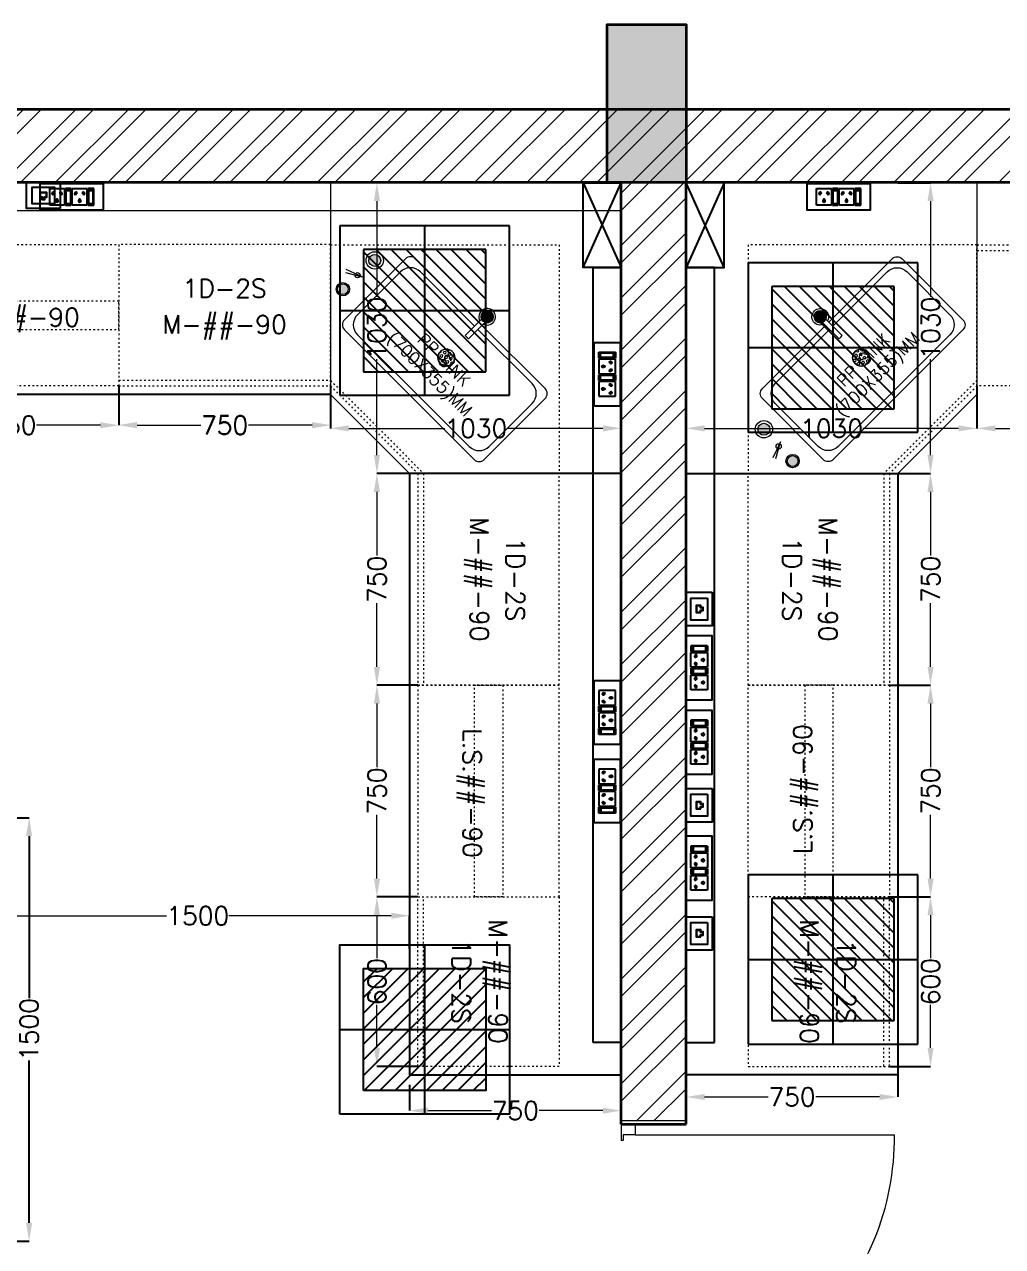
# Model space of a CAD drawing. Extents: x -52083 to 49512, y -145230 to 20224.
# Drawn here: x -35389 to -31925, y -102743 to -98414 of the extents above; entities that cross this region are included whole.
import ezdxf
from ezdxf.enums import TextEntityAlignment as Align

# ---------------------------------------------------------------- set-up
doc = ezdxf.new("R2010")
doc.units = 0
doc.header["$LTSCALE"] = 0.5
doc.header["$MEASUREMENT"] = 0
doc.header["$PDMODE"] = 32
doc.linetypes.add('ACAD_ISO03W100', pattern=[30, 12, -18])
for name, color, linetype, lineweight in [('1050x2100 Door', 6, 'Continuous', 5), ('COL', 1, 'Continuous', 35), ('DIM', 3, 'Continuous', 5), ('ELE-36W EMERGENCY  LED LIGHT', 7, 'Continuous', 25), ('ELE-36W LED LIGHT', 210, 'Continuous', 25), ('Furniture', 30, 'Continuous', 13), ('Hatch-1', 8, 'Continuous', 5), ('Sa-Block Text', 7, 'Continuous', 18), ('wall-1', 7, 'Continuous', 35)]:
    doc.layers.add(name, color=color, linetype=linetype, lineweight=lineweight)
for name, color, linetype in [('Asbuilt', 7, 'Continuous'), ('ELE 36W EMERGENCY LIGHT', 5, 'Continuous'), ('ELE 36W LED LIGHT', 6, 'Continuous'), ('LABOFAB', 7, 'Continuous'), ('SA-6MRP', 1, 'Continuous'), ('SA-6MUP', 223, 'Continuous'), ('SA-FUR', 3, 'Continuous'), ('SA-Lan', 3, 'Continuous')]:
    doc.layers.add(name, color=color, linetype=linetype)
doc.styles.get("Standard").update_dxf_attribs({"font": 'romans.shx'})
doc.dimstyles.new('Sa-dim', dxfattribs={"dimtxt": 65, "dimasz": 65, "dimexe": 0, "dimexo": 0, "dimtad": 0, "dimdec": 0, "dimdsep": 46, "dimtxsty": 'Standard', "dimcen": 0, "dimclrd": 256, "dimclre": 7, "dimclrt": 1, "dimadec": 0, "dimazin": 0, "dimtfac": 1, "dimtdec": 0, "dimtmove": 0, "dimatfit": 3, "dimfxl": 1, "dimlwd": -1, "dimarcsym": 0})
pattern_1 = [(45, (22946.7, -16431.28), (-92.80777, 92.80777), []), (45, (23008.57, -16431.28), (-92.80777, 92.80777), [])]

# ---------------------------------------------------------------- blocks, each defined once
blk = doc.blocks.new('750MM CONER CABINET')
at = {"layer": 'LABOFAB', "color": 96, "lineweight": 13, "true_color": 0x008500}
for p, q in [((-280, 1030), (750, 1030)), ((-280, 1030), (-280, 280)), ((750, 1030), (750, 0)), ((0, 0), (-280, 280)), ((750, 0), (0, 0))]:
    blk.add_line(p, q, dxfattribs=at)
at = {"layer": 'LABOFAB', "color": 230, "linetype": 'ACAD_ISO03W100', "lineweight": 13}
for p, q in [((530, 810), (-280, 810)), ((530, 0), (530, 810)), ((50, 0), (-280, 330)), ((30, 0), (-280, 310))]:
    blk.add_line(p, q, dxfattribs=at)
blk = doc.blocks.new('*U92')
at = {"layer": 'SA-FUR', "color": 230, "linetype": 'ACAD_ISO03W100', "lineweight": 13}
for points in [[(750, 500), (0, 500), (0, 0), (750, 0)], [(750, 200), (0, 200), (0, 300), (750, 300)]]:
    blk.add_lwpolyline(points, close=True, dxfattribs=at)
at = {"layer": 'SA-FUR', "color": 7}
blk.add_attdef('TAG-2', text='', height=65, dxfattribs=at).set_placement((382.1, 224.8), align=Align.CENTER)
blk = doc.blocks.new('A$Ca55ee631')
at = {"layer": 'SA-FUR', "color": 1}
for p, q in [((0, 0), (135, 300)), ((0, 300), (135, 0))]:
    blk.add_line(p, q, dxfattribs=at)
blk.add_lwpolyline([(0, 0), (135, 0), (135, 300), (0, 300)], close=True, dxfattribs=at)
blk = doc.blocks.new('*U120')
at = {"color": 1}
blk.add_lwpolyline([(-2125, 0), (620, 0), (620, 100), (-2125, 100)], close=True, dxfattribs=at)
blk = doc.blocks.new('*D1036')
at = {"layer": 'Defpoints', "color": 0}
for p in [(-32325.5, -100754.4), (-32325.5, -101504.4), (-32180.1, -101504.4)]:
    blk.add_point(p, dxfattribs=at)
at = {"layer": 'DIM', "color": 7, "lineweight": -2}
for p, q in [((-32325.5, -100754.4), (-32180.1, -100754.4)), ((-32325.5, -101504.4), (-32180.1, -101504.4))]:
    blk.add_line(p, q, dxfattribs=at)
at = {"layer": 'DIM'}
for p, q in [((-32180.1, -100819.4), (-32180.1, -101045.2)), ((-32180.1, -101439.4), (-32180.1, -101213.6))]:
    blk.add_line(p, q, dxfattribs=at)
for points in [[(-32190.9, -100819.4), (-32169.2, -100819.4), (-32180.1, -100754.4)], [(-32190.9, -101439.4), (-32169.2, -101439.4), (-32180.1, -101504.4)]]:
    blk.add_solid(points, dxfattribs=at)
at = {"layer": 'DIM', "color": 1, "insert": (-32180.1, -101129.4), "char_height": 65, "attachment_point": 5, "rotation": 90}
blk.add_mtext('750', dxfattribs=at)
blk = doc.blocks.new('*D1037')
at = {"layer": 'Defpoints', "color": 0}
for p in [(-32325.5, -101504.4), (-32325.5, -102104.4), (-32180.1, -102104.4)]:
    blk.add_point(p, dxfattribs=at)
at = {"layer": 'DIM', "color": 7, "lineweight": -2}
for p, q in [((-32325.5, -101504.4), (-32180.1, -101504.4)), ((-32325.5, -102104.4), (-32180.1, -102104.4))]:
    blk.add_line(p, q, dxfattribs=at)
at = {"layer": 'DIM'}
for p, q in [((-32180.1, -101569.4), (-32180.1, -101721.7)), ((-32180.1, -102039.4), (-32180.1, -101887))]:
    blk.add_line(p, q, dxfattribs=at)
for points in [[(-32190.9, -101569.4), (-32169.2, -101569.4), (-32180.1, -101504.4)], [(-32190.9, -102039.4), (-32169.2, -102039.4), (-32180.1, -102104.4)]]:
    blk.add_solid(points, dxfattribs=at)
at = {"layer": 'DIM', "color": 1, "insert": (-32180.1, -101804.4), "char_height": 65, "attachment_point": 5, "rotation": 90}
blk.add_mtext('600', dxfattribs=at)
blk = doc.blocks.new('*D1038')
at = {"layer": 'Defpoints', "color": 0}
for p in [(-32015.5, -99694.4), (-31265.5, -99694.4), (-31265.5, -99844.5)]:
    blk.add_point(p, dxfattribs=at)
at = {"layer": 'DIM', "color": 7, "lineweight": -2}
for p, q in [((-32015.5, -99694.4), (-32015.5, -99844.5)), ((-31265.5, -99694.4), (-31265.5, -99844.5))]:
    blk.add_line(p, q, dxfattribs=at)
at = {"layer": 'DIM'}
for p, q in [((-31950.5, -99844.5), (-31724.7, -99844.5)), ((-31330.5, -99844.5), (-31556.3, -99844.5))]:
    blk.add_line(p, q, dxfattribs=at)
for points in [[(-31950.5, -99833.7), (-31950.5, -99855.3), (-32015.5, -99844.5)], [(-31330.5, -99833.7), (-31330.5, -99855.3), (-31265.5, -99844.5)]]:
    blk.add_solid(points, dxfattribs=at)
at = {"layer": 'DIM', "color": 1, "insert": (-31640.5, -99844.5), "char_height": 65, "attachment_point": 5}
blk.add_mtext('750', dxfattribs=at)
blk = doc.blocks.new('*D1039')
at = {"layer": 'Defpoints', "color": 0}
for p in [(-33045.5, -99724.4), (-32015.5, -99724.4), (-33045.5, -99844.5)]:
    blk.add_point(p, dxfattribs=at)
at = {"layer": 'DIM', "color": 7, "lineweight": -2}
for p, q in [((-33045.5, -99724.4), (-33045.5, -99844.5)), ((-32015.5, -99724.4), (-32015.5, -99844.5))]:
    blk.add_line(p, q, dxfattribs=at)
at = {"layer": 'DIM'}
for p, q in [((-32980.5, -99844.5), (-32641, -99844.5)), ((-32080.5, -99844.5), (-32420, -99844.5))]:
    blk.add_line(p, q, dxfattribs=at)
for points in [[(-32980.5, -99833.7), (-32980.5, -99855.3), (-33045.5, -99844.5)], [(-32080.5, -99833.7), (-32080.5, -99855.3), (-32015.5, -99844.5)]]:
    blk.add_solid(points, dxfattribs=at)
at = {"layer": 'DIM', "color": 1, "insert": (-32530.5, -99844.5), "char_height": 65, "attachment_point": 5}
blk.add_mtext('1030', dxfattribs=at)
blk = doc.blocks.new('*D1040')
at = {"layer": 'Defpoints', "color": 0}
for p in [(-32295.5, -98974.4), (-32180.1, -98974.4), (-32295.5, -100004.4)]:
    blk.add_point(p, dxfattribs=at)
at = {"layer": 'DIM', "color": 7, "lineweight": -2}
for p, q in [((-32295.5, -98974.4), (-32180.1, -98974.4)), ((-32295.5, -100004.4), (-32180.1, -100004.4))]:
    blk.add_line(p, q, dxfattribs=at)
at = {"layer": 'DIM'}
for p, q in [((-32180.1, -99039.4), (-32180.1, -99378.9)), ((-32180.1, -99939.4), (-32180.1, -99599.9))]:
    blk.add_line(p, q, dxfattribs=at)
for points in [[(-32190.9, -99039.4), (-32169.2, -99039.4), (-32180.1, -98974.4)], [(-32190.9, -99939.4), (-32169.2, -99939.4), (-32180.1, -100004.4)]]:
    blk.add_solid(points, dxfattribs=at)
at = {"layer": 'DIM', "color": 1, "insert": (-32180.1, -99489.4), "char_height": 65, "attachment_point": 5, "rotation": 90}
blk.add_mtext('1030', dxfattribs=at)
blk = doc.blocks.new('*U133')
at = {"ltscale": 300}
for p, q in [((-78.1, 29.8), (-78.1, -29.8)), ((-78.1, 29.8), (-78.1, -29.8)), ((-57.3, 29.8), (-78.1, 29.8)), ((-78.1, 29.8), (-57.3, 29.8)), ((-76.3, 23.3), (-76.3, -23.3)), ((-59.1, 23.3), (-76.3, 23.3)), ((-59.1, -23.3), (-59.1, 23.3)), ((-57.3, -29.8), (-57.3, 29.8)), ((-53.9, 29.8), (-1.7, 29.8)), ((-53.9, -29.8), (-53.9, 29.8)), ((-1.7, 29.8), (-1.7, -29.8)), ((1.7, 29.8), (1.7, -29.8)), ((1.7, 29.8), (1.7, -29.8)), ((22.5, 29.8), (1.7, 29.8)), ((1.7, 29.8), (22.5, 29.8)), ((3.5, 23.3), (3.5, -23.3)), ((20.7, 23.3), (3.5, 23.3)), ((20.7, -23.3), (20.7, 23.3)), ((22.5, -29.8), (22.5, 29.8)), ((25.9, -29.8), (25.9, 29.8)), ((25.9, 29.8), (78.1, 29.8)), ((78.1, 29.8), (78.1, -29.8)), ((-78.1, -29.8), (-57.3, -29.8)), ((-76.3, -21.2), (-59.1, -21.2)), ((-76.3, -23.3), (-59.1, -23.3)), ((-1.7, -29.8), (-53.9, -29.8)), ((1.7, -29.8), (22.5, -29.8)), ((3.5, -21.2), (20.7, -21.2)), ((3.5, -23.3), (20.7, -23.3)), ((78.1, -29.8), (25.9, -29.8))]:
    blk.add_line(p, q, dxfattribs=at)
blk.add_lwpolyline([(-113, -46), (113, -46), (113, 46), (-113, 46)], close=True, dxfattribs=at)
for centre, radius, start, end in [((-27.8, 14.7), 4.06, 307.1584, 232.8416), ((-27.8, 10.6), 2.59, 161.4031, 18.5969), ((52, 14.7), 4.06, 307.1584, 232.8416), ((52, 10.6), 2.59, 161.4031, 18.5969), ((-42.7, -11.6), 3.5, 5.2689, 272.51), ((-39.9, -14), 2.82, 202.6838, 75.0951), ((-15.7, -14), 2.82, 104.9049, 337.3162), ((-12.9, -11.6), 3.5, 267.49, 174.7311), ((37.1, -11.6), 3.5, 5.2689, 272.51), ((39.9, -14), 2.82, 202.6838, 75.0951), ((64.1, -14), 2.82, 104.9049, 337.3162), ((66.9, -11.6), 3.5, 267.49, 174.7311)]:
    blk.add_arc(centre, radius, start, end, dxfattribs=at)
at = {"layer": 'Sa-Block Text', "flags": 1}
for tag, p in [('PROJECTNAME', (102.4, 776)), ('FLOOR', (102.4, 686.5)), ('LABNAME', (102.4, 577)), ('ITEMNO:', (102.4, 479.7))]:
    blk.add_attdef(tag, text='', height=65, dxfattribs=at).set_placement(p, align=Align.MIDDLE_CENTER)
at = {"layer": 'Sa-Block Text'}
blk.add_attdef('CATALOGUE', text='', height=65, dxfattribs=at).set_placement((102.4, 360.5), align=Align.MIDDLE_CENTER)
blk = doc.blocks.new('*D1067')
at = {"layer": 'Defpoints', "color": 0}
for p in [(-35525.5, -101571), (-35525.5, -101688.7), (-34025.5, -101688.7)]:
    blk.add_point(p, dxfattribs=at)
at = {"layer": 'DIM', "color": 7, "lineweight": -2}
for p, q in [((-35525.5, -101688.7), (-35525.5, -101571)), ((-34025.5, -101688.7), (-34025.5, -101571))]:
    blk.add_line(p, q, dxfattribs=at)
at = {"layer": 'DIM'}
for p, q in [((-35460.5, -101571), (-34886, -101571)), ((-34090.5, -101571), (-34665, -101571))]:
    blk.add_line(p, q, dxfattribs=at)
for points in [[(-35460.5, -101560.1), (-35460.5, -101581.8), (-35525.5, -101571)], [(-34090.5, -101560.1), (-34090.5, -101581.8), (-34025.5, -101571)]]:
    blk.add_solid(points, dxfattribs=at)
at = {"layer": 'DIM', "color": 1, "insert": (-34775.5, -101571), "char_height": 65, "attachment_point": 5}
blk.add_mtext('1500', dxfattribs=at)
blk = doc.blocks.new('1050x2100')
at = {"layer": '1050x2100 Door'}
for p, q in [((289971.9, 46661.9), (289971.9, 46711.8)), ((289971.9, 46711.8), (290030.3, 46711.8)), ((289971.9, 46661.9), (289971.9, 46711.8)), ((290030.3, 46705.1), (290030.3, 46711.8)), ((291021.9, 46711.8), (290963.5, 46711.8)), ((290963.5, 46705.1), (290963.5, 46711.8)), ((291021.9, 46661.9), (291021.9, 46711.8)), ((290010.2, 46661.9), (290010.2, 46705.1)), ((290010.2, 46705.1), (290030.3, 46705.1)), ((290983.6, 46705.1), (290963.5, 46705.1)), ((290983.6, 46661.9), (290983.6, 46705.1)), ((289971.9, 46661.9), (290010.2, 46661.9)), ((291021.9, 46661.9), (290983.6, 46661.9)), ((290983.6, 46661.9), (290983.6, 45743.9))]:
    blk.add_line(p, q, dxfattribs=at)
blk.add_arc((290976, 46702.9), 959, 179.4701, 270.4563, dxfattribs=at)
blk = doc.blocks.new('*D1072')
at = {"color": 7, "lineweight": -2}
for p, q in [((-35525.5, -101223.7), (-35372.9, -101223.7)), ((-35525.5, -102723.7), (-35372.9, -102723.7))]:
    blk.add_line(p, q, dxfattribs=at)
for p, q in [((-35372.9, -101288.7), (-35372.9, -101863.2)), ((-35372.9, -102658.7), (-35372.9, -102084.2))]:
    blk.add_line(p, q)
for points in [[(-35383.7, -101288.7), (-35362, -101288.7), (-35372.9, -101223.7)], [(-35383.7, -102658.7), (-35362, -102658.7), (-35372.9, -102723.7)]]:
    blk.add_solid(points)
at = {"layer": 'Defpoints', "color": 0}
for p in [(-35525.5, -101223.7), (-35372.9, -101223.7), (-35525.5, -102723.7)]:
    blk.add_point(p, dxfattribs=at)
at = {"color": 1, "insert": (-35372.9, -101973.7), "char_height": 65, "attachment_point": 5, "rotation": 90}
blk.add_mtext('1500', dxfattribs=at)
blk = doc.blocks.new('*U118')
at = {"layer": 'SA-FUR', "color": 230, "linetype": 'ACAD_ISO03W100', "lineweight": 13}
blk.add_line((600, 20), (0, 20), dxfattribs=at)
blk.add_lwpolyline([(0, 500), (600, 500), (600, 0), (0, 0)], close=True, dxfattribs=at)
at = {"layer": 'SA-FUR', "color": 7}
for tag, p in [('TAG', (300, 316.2)), ('TAG-2', (300, 185.8))]:
    blk.add_attdef(tag, text='', height=65, rotation=180, dxfattribs=at).set_placement(p, align=Align.CENTER)
blk = doc.blocks.new('*D1137')
at = {"layer": 'Defpoints', "color": 0}
for p in [(-33995.5, -100004.4), (-34141, -100754.4), (-33995.5, -100754.4)]:
    blk.add_point(p, dxfattribs=at)
at = {"layer": 'DIM', "color": 7, "lineweight": -2}
for p, q in [((-33995.5, -100004.4), (-34141, -100004.4)), ((-33995.5, -100754.4), (-34141, -100754.4))]:
    blk.add_line(p, q, dxfattribs=at)
at = {"layer": 'DIM'}
for p, q in [((-34141, -100069.4), (-34141, -100295.2)), ((-34141, -100689.4), (-34141, -100463.6))]:
    blk.add_line(p, q, dxfattribs=at)
for points in [[(-34151.8, -100069.4), (-34130.1, -100069.4), (-34141, -100004.4)], [(-34151.8, -100689.4), (-34130.1, -100689.4), (-34141, -100754.4)]]:
    blk.add_solid(points, dxfattribs=at)
at = {"layer": 'DIM', "color": 1, "insert": (-34141, -100379.4), "char_height": 65, "attachment_point": 5, "rotation": 90}
blk.add_mtext('750', dxfattribs=at)
blk = doc.blocks.new('*D1138')
at = {"layer": 'Defpoints', "color": 0}
for p in [(-33995.5, -100754.4), (-34141, -101504.4), (-33995.5, -101504.4)]:
    blk.add_point(p, dxfattribs=at)
at = {"layer": 'DIM', "color": 7, "lineweight": -2}
for p, q in [((-33995.5, -100754.4), (-34141, -100754.4)), ((-33995.5, -101504.4), (-34141, -101504.4))]:
    blk.add_line(p, q, dxfattribs=at)
at = {"layer": 'DIM'}
for p, q in [((-34141, -100819.4), (-34141, -101045.2)), ((-34141, -101439.4), (-34141, -101213.6))]:
    blk.add_line(p, q, dxfattribs=at)
for points in [[(-34151.8, -100819.4), (-34130.1, -100819.4), (-34141, -100754.4)], [(-34151.8, -101439.4), (-34130.1, -101439.4), (-34141, -101504.4)]]:
    blk.add_solid(points, dxfattribs=at)
at = {"layer": 'DIM', "color": 1, "insert": (-34141, -101129.4), "char_height": 65, "attachment_point": 5, "rotation": 90}
blk.add_mtext('750', dxfattribs=at)
blk = doc.blocks.new('*D1139')
at = {"layer": 'Defpoints', "color": 0}
for p in [(-33995.5, -101504.4), (-34141, -102104.4), (-33995.5, -102104.4)]:
    blk.add_point(p, dxfattribs=at)
at = {"layer": 'DIM', "color": 7, "lineweight": -2}
for p, q in [((-33995.5, -101504.4), (-34141, -101504.4)), ((-33995.5, -102104.4), (-34141, -102104.4))]:
    blk.add_line(p, q, dxfattribs=at)
at = {"layer": 'DIM'}
for p, q in [((-34141, -101569.4), (-34141, -101721.7)), ((-34141, -102039.4), (-34141, -101887))]:
    blk.add_line(p, q, dxfattribs=at)
for points in [[(-34151.8, -101569.4), (-34130.1, -101569.4), (-34141, -101504.4)], [(-34151.8, -102039.4), (-34130.1, -102039.4), (-34141, -102104.4)]]:
    blk.add_solid(points, dxfattribs=at)
at = {"layer": 'DIM', "color": 1, "insert": (-34141, -101804.4), "char_height": 65, "attachment_point": 5, "rotation": 90}
blk.add_mtext('600', dxfattribs=at)
blk = doc.blocks.new('*D1140')
at = {"layer": 'Defpoints', "color": 0}
for p in [(-34305.5, -99724.4), (-33275.5, -99724.4), (-33275.5, -99844.5)]:
    blk.add_point(p, dxfattribs=at)
at = {"layer": 'DIM', "color": 7, "lineweight": -2}
for p, q in [((-34305.5, -99724.4), (-34305.5, -99844.5)), ((-33275.5, -99724.4), (-33275.5, -99844.5))]:
    blk.add_line(p, q, dxfattribs=at)
at = {"layer": 'DIM'}
for p, q in [((-34240.5, -99844.5), (-33901, -99844.5)), ((-33340.5, -99844.5), (-33680, -99844.5))]:
    blk.add_line(p, q, dxfattribs=at)
for points in [[(-34240.5, -99833.7), (-34240.5, -99855.3), (-34305.5, -99844.5)], [(-33340.5, -99833.7), (-33340.5, -99855.3), (-33275.5, -99844.5)]]:
    blk.add_solid(points, dxfattribs=at)
at = {"layer": 'DIM', "color": 1, "insert": (-33790.5, -99844.5), "char_height": 65, "attachment_point": 5}
blk.add_mtext('1030', dxfattribs=at)
blk = doc.blocks.new('*D1141')
at = {"layer": 'Defpoints', "color": 0}
for p in [(-34141, -98974.4), (-34025.5, -98974.4), (-34025.5, -100004.4)]:
    blk.add_point(p, dxfattribs=at)
at = {"layer": 'DIM', "color": 7, "lineweight": -2}
for p, q in [((-34025.5, -98974.4), (-34141, -98974.4)), ((-34025.5, -100004.4), (-34141, -100004.4))]:
    blk.add_line(p, q, dxfattribs=at)
at = {"layer": 'DIM'}
for p, q in [((-34141, -99039.4), (-34141, -99378.9)), ((-34141, -99939.4), (-34141, -99599.9))]:
    blk.add_line(p, q, dxfattribs=at)
for points in [[(-34151.8, -99039.4), (-34130.1, -99039.4), (-34141, -98974.4)], [(-34151.8, -99939.4), (-34130.1, -99939.4), (-34141, -100004.4)]]:
    blk.add_solid(points, dxfattribs=at)
at = {"layer": 'DIM', "color": 1, "insert": (-34141, -99489.4), "char_height": 65, "attachment_point": 5, "rotation": 90}
blk.add_mtext('1030', dxfattribs=at)
blk = doc.blocks.new('*U130')
for p, q in [((-78.1, 29.8), (-78.1, -29.8)), ((-78.1, 29.8), (-78.1, -29.8)), ((-57.3, 29.8), (-78.1, 29.8)), ((-78.1, 29.8), (-57.3, 29.8)), ((-76.3, 23.3), (-76.3, -23.3)), ((-59.1, 23.3), (-76.3, 23.3)), ((-59.1, -23.3), (-59.1, 23.3)), ((-57.3, -29.8), (-57.3, 29.8)), ((-53.9, 29.8), (-1.7, 29.8)), ((-53.9, -29.8), (-53.9, 29.8)), ((-1.7, 29.8), (-1.7, -29.8)), ((1.7, 29.8), (1.7, -29.8)), ((1.7, 29.8), (1.7, -29.8)), ((22.5, 29.8), (1.7, 29.8)), ((1.7, 29.8), (22.5, 29.8)), ((3.5, 23.3), (3.5, -23.3)), ((20.7, 23.3), (3.5, 23.3)), ((20.7, -23.3), (20.7, 23.3)), ((22.5, -29.8), (22.5, 29.8)), ((25.9, -29.8), (25.9, 29.8)), ((25.9, 29.8), (78.1, 29.8)), ((78.1, 29.8), (78.1, -29.8)), ((-78.1, -29.8), (-57.3, -29.8)), ((-76.3, -21.2), (-59.1, -21.2)), ((-76.3, -23.3), (-59.1, -23.3)), ((-1.7, -29.8), (-53.9, -29.8)), ((1.7, -29.8), (22.5, -29.8)), ((3.5, -21.2), (20.7, -21.2)), ((3.5, -23.3), (20.7, -23.3)), ((78.1, -29.8), (25.9, -29.8))]:
    blk.add_line(p, q)
blk.add_lwpolyline([(-113, -46), (113, -46), (113, 46), (-113, 46)], close=True)
for centre, radius, start, end in [((-27.8, 14.7), 4.06, 307.1584, 232.8416), ((-27.8, 10.6), 2.59, 161.4031, 18.5969), ((52, 14.7), 4.06, 307.1584, 232.8416), ((52, 10.6), 2.59, 161.4031, 18.5969), ((-42.7, -11.6), 3.5, 5.2689, 272.51), ((-39.9, -14), 2.82, 202.6838, 75.0951), ((-15.7, -14), 2.82, 104.9049, 337.3162), ((-12.9, -11.6), 3.5, 267.49, 174.7311), ((37.1, -11.6), 3.5, 5.2689, 272.51), ((39.9, -14), 2.82, 202.6838, 75.0951), ((64.1, -14), 2.82, 104.9049, 337.3162), ((66.9, -11.6), 3.5, 267.49, 174.7311)]:
    blk.add_arc(centre, radius, start, end)
at = {"layer": 'Sa-Block Text', "flags": 1}
for tag, p in [('PROJECTNAME', (14.8, 619.1)), ('FLOOR', (14.8, 529.6)), ('LABNAME', (14.8, 420.1)), ('ITEMNO:', (14.8, 322.8))]:
    blk.add_attdef(tag, text='', height=65, dxfattribs=at).set_placement(p, align=Align.MIDDLE_CENTER)
at = {"layer": 'Sa-Block Text'}
blk.add_attdef('CATALOGUE', text='', height=65, dxfattribs=at).set_placement((14.8, 173.9), align=Align.MIDDLE_CENTER)
blk = doc.blocks.new('*D1142')
at = {"layer": 'Defpoints', "color": 0}
for p in [(-35055.5, -99694.4), (-34305.5, -99694.4), (-35055.5, -99833.5)]:
    blk.add_point(p, dxfattribs=at)
at = {"layer": 'DIM', "color": 7, "lineweight": -2}
for p, q in [((-35055.5, -99694.4), (-35055.5, -99833.5)), ((-34305.5, -99694.4), (-34305.5, -99833.5))]:
    blk.add_line(p, q, dxfattribs=at)
at = {"layer": 'DIM'}
for p, q in [((-34990.5, -99833.5), (-34764.7, -99833.5)), ((-34370.5, -99833.5), (-34596.3, -99833.5))]:
    blk.add_line(p, q, dxfattribs=at)
for points in [[(-34990.5, -99822.7), (-34990.5, -99844.3), (-35055.5, -99833.5)], [(-34370.5, -99822.7), (-34370.5, -99844.3), (-34305.5, -99833.5)]]:
    blk.add_solid(points, dxfattribs=at)
at = {"layer": 'DIM', "color": 1, "insert": (-34680.5, -99833.5), "char_height": 65, "attachment_point": 5}
blk.add_mtext('750', dxfattribs=at)
blk = doc.blocks.new('*U94')
at = {"layer": 'SA-FUR', "color": 230, "linetype": 'ACAD_ISO03W100', "lineweight": 13}
blk.add_line((750, 20), (0, 20), dxfattribs=at)
blk.add_lwpolyline([(0, 500), (750, 500), (750, 0), (0, 0)], close=True, dxfattribs=at)
at = {"layer": 'SA-FUR', "color": 7}
for tag, p in [('TAG-2', (375, 377.6)), ('TAG', (375, 250))]:
    blk.add_attdef(tag, text='', height=65, rotation=180, dxfattribs=at).set_placement(p, align=Align.CENTER)
blk = doc.blocks.new('*D1143')
at = {"layer": 'Defpoints', "color": 0}
for p in [(-35805.5, -99694.4), (-35055.5, -99694.4), (-35805.5, -99833.5)]:
    blk.add_point(p, dxfattribs=at)
at = {"layer": 'DIM', "color": 7, "lineweight": -2}
for p, q in [((-35805.5, -99694.4), (-35805.5, -99833.5)), ((-35055.5, -99694.4), (-35055.5, -99833.5))]:
    blk.add_line(p, q, dxfattribs=at)
at = {"layer": 'DIM'}
for p, q in [((-35740.5, -99833.5), (-35514.7, -99833.5)), ((-35120.5, -99833.5), (-35346.3, -99833.5))]:
    blk.add_line(p, q, dxfattribs=at)
for points in [[(-35740.5, -99822.7), (-35740.5, -99844.3), (-35805.5, -99833.5)], [(-35120.5, -99822.7), (-35120.5, -99844.3), (-35055.5, -99833.5)]]:
    blk.add_solid(points, dxfattribs=at)
at = {"layer": 'DIM', "color": 1, "insert": (-35430.5, -99833.5), "char_height": 65, "attachment_point": 5}
blk.add_mtext('750', dxfattribs=at)
blk = doc.blocks.new('*D1144')
at = {"layer": 'Defpoints', "color": 0}
for p in [(-34025.5, -102169.4), (-33275.5, -102169.4), (-34025.5, -102261.3)]:
    blk.add_point(p, dxfattribs=at)
at = {"layer": 'Hatch-1', "color": 7, "lineweight": -2}
for p, q in [((-34025.5, -102169.4), (-34025.5, -102261.3)), ((-33275.5, -102169.4), (-33275.5, -102261.3))]:
    blk.add_line(p, q, dxfattribs=at)
at = {"layer": 'Hatch-1'}
for p, q in [((-33960.5, -102261.3), (-33734.7, -102261.3)), ((-33340.5, -102261.3), (-33566.3, -102261.3))]:
    blk.add_line(p, q, dxfattribs=at)
for points in [[(-33960.5, -102250.5), (-33960.5, -102272.1), (-34025.5, -102261.3)], [(-33340.5, -102250.5), (-33340.5, -102272.1), (-33275.5, -102261.3)]]:
    blk.add_solid(points, dxfattribs=at)
at = {"layer": 'Hatch-1', "color": 1, "insert": (-33650.5, -102261.3), "char_height": 65, "attachment_point": 5}
blk.add_mtext('750', dxfattribs=at)
blk = doc.blocks.new('PP SINK-700X355')
at = {"linetype": 'ByBlock', "lineweight": 5, "ltscale": 10}
blk.add_hatch(color=3, dxfattribs=at).paths.add_polyline_path([(-21.4, 389.9, 1), (21.4, 389.9, 1)])
at = {"linetype": 'ByBlock', "lineweight": 5}
h = blk.add_hatch(dxfattribs=at)
h.set_pattern_fill('HEX', color=3, scale=40, style=0)
h.set_pattern_definition([(1e-09, (-34097.917, -448425.806), (-2e-10, 8.66025404), [5, -10]), (120, (-34097.917, -448425.806), (-7.5, -4.33012702), [5, -10]), (60, (-34092.917, -448425.806), (-7.5, 4.33012702), [5, -10])])
h.paths.add_polyline_path([(-30, 185.2, 1), (30, 185.2, 1)])
at = {"color": 3, "linetype": 'ByBlock', "lineweight": 5}
for p, q in [((-8.1, 355), (-325, 355)), ((325, 355), (8.1, 355)), ((-350, 330), (-350, 25)), ((-8.1, 335), (-280, 335)), ((280, 335), (8.1, 335)), ((350, 25), (350, 330)), ((-330, 285), (-330, 70)), ((330, 70), (330, 285)), ((325, 0), (-325, 0)), ((280, 20), (-280, 20))]:
    blk.add_line(p, q, dxfattribs=at)
at = {"color": 3, "linetype": 'ByBlock', "lineweight": 5, "ltscale": 10}
for p, q in [((-8.1, 287.6), (-8.1, 370.1)), ((8.1, 287.6), (8.1, 370.1)), ((0, 287.6), (-8.1, 287.6)), ((0, 287.6), (8.1, 287.6))]:
    blk.add_line(p, q, dxfattribs=at)
blk.add_circle((0, 389.9), 21.4, dxfattribs=at)
at = {"color": 3, "linetype": 'ByBlock', "lineweight": 5}
blk.add_circle((0, 185.2), 30, dxfattribs=at)
at = {"color": 3, "linetype": 'ByBlock', "lineweight": 5, "ltscale": 10}
for radius, start, end in [(29.4, 285.896, 254.104), (21.4, 292.1607, 247.8393)]:
    blk.add_arc((0, 389.9), radius, start, end, dxfattribs=at)
at = {"color": 3, "linetype": 'ByBlock', "lineweight": 5}
for centre, radius, start, end in [((-325, 330), 25, 90, 180), ((325, 330), 25, 0, 90), ((-280, 285), 50, 90, 180), ((280, 285), 50, 0, 90), ((0, 185.2), 30, 0, 180), ((0, 185.2), 30, 180, 0), ((-280, 70), 50, 180, 270), ((280, 70), 50, 270, 0), ((-325, 25), 25, 180, 270), ((325, 25), 25, 270, 0)]:
    blk.add_arc(centre, radius, start, end, dxfattribs=at)
blk = doc.blocks.new('*D1203')
at = {"layer": 'Defpoints', "color": 0}
for p in [(-35055.5, -99693.7), (-34305.5, -99693.7), (-35055.5, -99832.8)]:
    blk.add_point(p, dxfattribs=at)
at = {"layer": 'DIM', "color": 7, "lineweight": -2}
for p, q in [((-35055.5, -99693.7), (-35055.5, -99832.8)), ((-34305.5, -99693.7), (-34305.5, -99832.8))]:
    blk.add_line(p, q, dxfattribs=at)
at = {"layer": 'DIM'}
for p, q in [((-34990.5, -99832.8), (-34764.7, -99832.8)), ((-34370.5, -99832.8), (-34596.3, -99832.8))]:
    blk.add_line(p, q, dxfattribs=at)
for points in [[(-34990.5, -99822), (-34990.5, -99843.7), (-35055.5, -99832.8)], [(-34370.5, -99822), (-34370.5, -99843.7), (-34305.5, -99832.8)]]:
    blk.add_solid(points, dxfattribs=at)
at = {"layer": 'DIM', "color": 1, "insert": (-34680.5, -99832.8), "char_height": 65, "attachment_point": 5}
blk.add_mtext('750', dxfattribs=at)
blk = doc.blocks.new('*D1209')
at = {"layer": 'Defpoints', "color": 0}
for p in [(-33045.5, -102134.4), (-32295.5, -102134.4), (-32295.5, -102212.9)]:
    blk.add_point(p, dxfattribs=at)
at = {"layer": 'Hatch-1', "color": 7, "lineweight": -2}
for p, q in [((-33045.5, -102134.4), (-33045.5, -102212.9)), ((-32295.5, -102134.4), (-32295.5, -102212.9))]:
    blk.add_line(p, q, dxfattribs=at)
at = {"layer": 'Hatch-1'}
for p, q in [((-32980.5, -102212.9), (-32754.7, -102212.9)), ((-32360.5, -102212.9), (-32586.3, -102212.9))]:
    blk.add_line(p, q, dxfattribs=at)
for points in [[(-32980.5, -102202.1), (-32980.5, -102223.7), (-33045.5, -102212.9)], [(-32360.5, -102202.1), (-32360.5, -102223.7), (-32295.5, -102212.9)]]:
    blk.add_solid(points, dxfattribs=at)
at = {"layer": 'Hatch-1', "color": 1, "insert": (-32670.5, -102212.9), "char_height": 65, "attachment_point": 5}
blk.add_mtext('750', dxfattribs=at)
blk = doc.blocks.new('*D1210')
at = {"layer": 'Defpoints', "color": 0}
for p in [(-32325.5, -100004.4), (-32325.5, -100754.4), (-32180.1, -100754.4)]:
    blk.add_point(p, dxfattribs=at)
at = {"layer": 'DIM', "color": 7, "lineweight": -2}
for p, q in [((-32325.5, -100004.4), (-32180.1, -100004.4)), ((-32325.5, -100754.4), (-32180.1, -100754.4))]:
    blk.add_line(p, q, dxfattribs=at)
at = {"layer": 'DIM'}
for p, q in [((-32180.1, -100069.4), (-32180.1, -100295.2)), ((-32180.1, -100689.4), (-32180.1, -100463.6))]:
    blk.add_line(p, q, dxfattribs=at)
for points in [[(-32190.9, -100069.4), (-32169.2, -100069.4), (-32180.1, -100004.4)], [(-32190.9, -100689.4), (-32169.2, -100689.4), (-32180.1, -100754.4)]]:
    blk.add_solid(points, dxfattribs=at)
at = {"layer": 'DIM', "color": 1, "insert": (-32180.1, -100379.4), "char_height": 65, "attachment_point": 5, "rotation": 90}
blk.add_mtext('750', dxfattribs=at)
blk = doc.blocks.new('*U132')
for points in [[(-59.4, 46), (59.4, 46), (59.4, -46), (-59.4, -46)], [(-39.1, 29.8), (39.1, 29.8), (39.1, -29.8), (-39.1, -29.8)], [(12.4, 5.6), (5.4, 5.6), (5.4, 14.6), (-5.4, 14.6), (-5.4, 5.6), (-12.4, 5.6), (-12.4, -10.5), (12.4, -10.5)], [(11.1, 4.3), (4.1, 4.3), (4.1, 13.4), (-4.1, 13.4), (-4.1, 4.3), (-11.1, 4.3), (-11.1, -9.2), (11.1, -9.2)]]:
    blk.add_lwpolyline(points, close=True)
at = {"layer": 'Sa-Block Text', "flags": 1}
for tag, p in [('PROJECTNAME', (15.2, 670.6)), ('FLOOR', (15.2, 581.1)), ('LABNAME', (15.2, 471.6)), ('ITEMNO:', (15.2, 374.3))]:
    blk.add_attdef(tag, text='', height=65, dxfattribs=at).set_placement(p, align=Align.MIDDLE_CENTER)
at = {"layer": 'Sa-Block Text'}
blk.add_attdef('CATALOGUE', text='', height=65, dxfattribs=at).set_placement((15.2, 223), align=Align.MIDDLE_CENTER)
blk = doc.blocks.new('light300x600')
at = {"layer": 'ELE-36W LED LIGHT', "lineweight": 25}
for p, q in [((918214.7, -78407.4), (918214.7, -79007.4)), ((918814.7, -78407.4), (918214.7, -78407.4)), ((918514.7, -78407.4), (918514.7, -79007.4)), ((918814.7, -79007.4), (918814.7, -78407.4)), ((918298.3, -78491.3), (918298.6, -78491)), ((918298.3, -78544.3), (918351.6, -78491)), ((918298.3, -78597.3), (918404.7, -78491)), ((918298.3, -78650.4), (918457.7, -78491)), ((918298.3, -78703.4), (918510.7, -78491)), ((918298.3, -78756.4), (918563.8, -78491)), ((918298.3, -78809.5), (918616.8, -78491)), ((918298.3, -78862.5), (918669.8, -78491)), ((918298.3, -78915.5), (918722.9, -78491)), ((918298.3, -78491), (918298.3, -78923.7)), ((918731.1, -78491), (918298.3, -78491)), ((918731.1, -78923.7), (918731.1, -78491)), ((918343.2, -78923.7), (918731.1, -78535.8)), ((918396.2, -78923.7), (918731.1, -78588.8)), ((918449.2, -78923.7), (918731.1, -78641.9)), ((918502.3, -78923.7), (918731.1, -78694.9)), ((918214.7, -78707.4), (918814.7, -78707.4)), ((918555.3, -78923.7), (918731.1, -78747.9)), ((918608.3, -78923.7), (918731.1, -78801)), ((918661.3, -78923.7), (918731.1, -78854)), ((918714.4, -78923.7), (918731.1, -78907)), ((918298.3, -78923.7), (918731.1, -78923.7)), ((918214.7, -79007.4), (918814.7, -79007.4))]:
    blk.add_line(p, q, dxfattribs=at)
blk = doc.blocks.new('ELE.EMERGENCY 40W LED LIGHT')
at = {"layer": 'ELE-36W EMERGENCY  LED LIGHT'}
h = blk.add_hatch(dxfattribs=at)
h.set_pattern_fill('ANSI31', color=5, scale=300, style=0)
h.paths.add_polyline_path([(-207.7, -207.7), (-207.7, 207.7), (207.7, 207.7), (207.7, -207.7)])
for p, q in [((0, 288), (0, -288)), ((-288, 0), (288, 0))]:
    blk.add_line(p, q, dxfattribs=at)
for points in [[(-288, -288), (-288, 288), (288, 288), (288, -288)], [(-207.7, -207.7), (-207.7, 207.7), (207.7, 207.7), (207.7, -207.7)]]:
    blk.add_lwpolyline(points, close=True, dxfattribs=at)
blk = doc.blocks.new('BARE')
at = {"layer": 'COL'}
h = blk.add_hatch(color=256, dxfattribs=at)
h.dxf.hatch_style = 1
h.paths.add_polyline_path([(-15493.5, -1357.6), (-15773.5, -1357.6), (-15773.5, -1917.6), (-15493.5, -1917.6)])
at = {"layer": 'Hatch-1'}
h = blk.add_hatch(dxfattribs=at)
h.set_pattern_fill('ANSI32,_O', color=256, scale=350)
h.set_pattern_definition(pattern_1)
h.paths.add_polyline_path([(-29154.7, -1657.6), (-6505.5, -1657.6), (-6505.5, -1917.6), (-29154.7, -1917.6)])
h = blk.add_hatch(dxfattribs=at)
h.set_pattern_fill('ANSI32,_O', color=256, scale=350)
h.set_pattern_definition(pattern_1)
h.paths.add_polyline_path([(-15723.5, -1917.6), (-15493.5, -1917.6), (-15493.5, -5241.8), (-15723.5, -5241.8)])
at = {"layer": 'LABOFAB', "lineweight": 13, "ltscale": 0.1}
h = blk.add_hatch(dxfattribs=at)
h.set_pattern_fill('HEX', color=5, scale=0.4, angle=381.7955)
h.set_pattern_definition([(21.79551034, (-386273.1388, -254337.8154), (-0.816739466, 2.042458481), [1.27, -2.54]), (141.79551034, (-386273.1388, -254337.8154), (-1.360451198, -1.728546366), [1.27, -2.54]), (81.79551034, (-386271.9596, -254337.3438), (-2.177190664, 0.313912115), [1.27, -2.54])])
h.paths.add_polyline_path([(-16616.4, -2201.3, 1), (-16577, -2185.5, 1)])
h.paths.add_polyline_path([(-16691.7, -2288.2, 0.490237), (-16720.7, -2279.9), (-16707, -2314.2, 0.490237)])
h.paths.add_polyline_path([(-16720.7, -2279.9, 0.342069), (-16727.1, -2302.4, 0.342069), (-16707, -2314.2)])
h = blk.add_hatch(dxfattribs=at)
h.set_pattern_fill('HEX', color=5, scale=0.4, angle=381.7955)
h.set_pattern_definition([(111.7958572, (236928.2779, -372466.2995), (-2.042453537, -0.81675183), [1.27, -2.54]), (231.7958572, (236928.2779, -372466.2995), (1.728554602, -1.360440734), [1.27, -2.54]), (171.7958572, (236927.8063, -372465.1202), (-0.313898935, -2.177192564), [1.27, -2.54])])
h.paths.add_polyline_path([(-15210.5, -2811, 1), (-15226.2, -2771.7, 1)])
h.paths.add_polyline_path([(-15123.6, -2886.4, 0.490237), (-15131.9, -2915.4), (-15097.6, -2901.7, 0.490237)])
h.paths.add_polyline_path([(-15131.9, -2915.4, 0.342069), (-15109.4, -2921.8, 0.342069), (-15097.6, -2901.7)])
at = {"color": 3}
blk.add_line((-25583.5, -2667.6), (-16753.5, -2667.6), dxfattribs=at)
for points in [[(-16473.5, -2948.2), (-16473.5, -5078.2), (-15723.5, -5078.2), (-15723.5, -2948.2)], [(-14743.5, -2948.2), (-14743.5, -5078.2), (-15493.5, -5078.2), (-15493.5, -2948.2)]]:
    blk.add_lwpolyline(points, close=True, dxfattribs=at)
at = {"layer": 'Asbuilt'}
blk.add_line((-10028.5, -1917.6), (-28979.5, -1917.6), dxfattribs=at)
blk.add_line((-10028.5, -1917.6), (-28979.5, -1917.6), dxfattribs=at)
at = {"layer": 'COL'}
blk.add_lwpolyline([(-15493.5, -1917.6), (-15773.5, -1917.6), (-15773.5, -1357.6), (-15493.5, -1357.6)], close=True, dxfattribs=at)
at = {"layer": 'Furniture'}
blk.add_lwpolyline([(-15723.5, -2017.6), (-25699.5, -2017.6), (-25699.5, -1917.6), (-15723.5, -1917.6)], close=True, dxfattribs=at)
at = {"layer": 'Hatch-1'}
for points in [[(-29154.7, -1657.6), (-6505.5, -1657.6), (-6505.5, -1917.6), (-29154.7, -1917.6)], [(-15723.5, -1917.6), (-15493.5, -1917.6), (-15493.5, -5241.8), (-15723.5, -5241.8)], [(-15493.5, -5252.6), (-15723.5, -5252.6), (-15723.5, -1918.2), (-15493.5, -1918.2)]]:
    blk.add_lwpolyline(points, close=True, dxfattribs=at)
at = {"layer": 'LABOFAB', "color": 5, "lineweight": 13}
for points in [[(-16700.8, -2236.3), (-16641.8, -2251.9), (-16698.3, -2225.4)], [(-15175.5, -2895.5), (-15159.9, -2836.5), (-15186.3, -2893)]]:
    blk.add_lwpolyline(points, dxfattribs=at)
for centre, radius in [((-16596.7, -2193.4), 30.7), ((-16596.7, -2193.4), 21.2), ((-16657.6, -2245.8), 9.38), ((-16657.6, -2245.8), 9.38), ((-16709.4, -2295.3), 23.7), ((-16709.4, -2295.3), 19.1), ((-15218.4, -2791.4), 30.7), ((-15218.4, -2791.4), 21.2), ((-15166, -2852.3), 9.38), ((-15166, -2852.3), 9.38), ((-15116.5, -2904.1), 23.7), ((-15116.5, -2904.1), 19.1)]:
    blk.add_circle(centre, radius, dxfattribs=at)
at = {"layer": 'wall-1'}
for p, q in [((-15723.5, -5252.6), (-15723.5, -1917.6)), ((-15493.5, -5252.6), (-15493.5, -1917.6)), ((-15723.5, -5252.6), (-15493.5, -5252.6))]:
    blk.add_line(p, q, dxfattribs=at)
at = {"layer": 'wall-1', "color": 7}
blk.add_lwpolyline([(-10028.5, -1917.6), (-29154.7, -1917.6), (-29154.7, -1657.6), (-6534.5, -1657.6), (-6534.5, -1917.6), (-9798.5, -1917.6)], dxfattribs=at)
at = {"color": 1, "xscale": -1, "rotation": 270}
blk.add_blockref('750MM CONER CABINET', (-16753.5, -2668.2), dxfattribs=at)
at = {"color": 1, "rotation": 90}
blk.add_blockref('750MM CONER CABINET', (-14463.5, -2668.2), dxfattribs=at)
at = {"color": 4, "rotation": 314.9999999997052}
blk.add_blockref('PP SINK-700X355', (-16474.1, -2668.7), dxfattribs=at)
at = {"color": 4, "xscale": -1, "rotation": 44.99999999941047}
blk.add_blockref('PP SINK-700X355', (-14743, -2668.7), dxfattribs=at)
at = {"xscale": -1, "rotation": 270}
blk.add_blockref('*U120', (-15823.5, -2838.2), dxfattribs=at)
at = {"rotation": 90}
blk.add_blockref('*U120', (-15393.5, -2838.2), dxfattribs=at)
at = {"layer": '1050x2100 Door', "rotation": 90}
blk.add_blockref('1050x2100', (30988.2, -296274.5), dxfattribs=at)
at = {"layer": 'SA-6MRP', "color": 7}
for p, rotation in [((-17669.9, -1968.2), 180), ((-14953.4, -1968.2), 180), ((-15447.5, -3636.4), 270)]:
    blk.add_blockref('*U133', p, dxfattribs=dict(at, rotation=rotation))
at = {"layer": 'SA-6MRP', "color": 7, "xscale": -1}
for p, rotation in [((-15773.5, -2596.7), 90), ((-15773.5, -3794.7), 270)]:
    blk.add_blockref('*U133', p, dxfattribs=dict(at, rotation=rotation))
at = {"layer": 'SA-6MUP', "color": 7, "rotation": 270}
for p in [(-15447.5, -3900.2), (-15447.5, -4346.3)]:
    blk.add_blockref('*U130', p, dxfattribs=at)
at = {"layer": 'SA-6MUP', "color": 7, "xscale": -1, "rotation": 270}
blk.add_blockref('*U130', (-15773.5, -4073.2), dxfattribs=at)
at = {"layer": 'SA-FUR', "color": 1, "xscale": -1, "rotation": 180}
blk.add_blockref('A$Ca55ee631', (-15858.5, -1918.2), dxfattribs=at)
at = {"layer": 'SA-FUR', "color": 1, "rotation": 180}
blk.add_blockref('A$Ca55ee631', (-15358.5, -1918.2), dxfattribs=at)
at = {"layer": 'SA-FUR'}
ref = blk.add_blockref('*U92', (-18253.5, -2137.6), dxfattribs=dict(at, xscale=-1, rotation=180))
ref.add_attrib('TAG-2', 'L.S.##-90', dxfattribs={"color": 7, "height": 65}).set_placement((-17871.4, -2427.4), align=Align.CENTER)
ref = blk.add_blockref('*U94', (-16753.5, -2637.6), dxfattribs=dict(at, xscale=-1))
ref.add_attrib('TAG', 'M-##-90', dxfattribs={"color": 7, "height": 65}).set_placement((-17128.5, -2452.6), align=Align.CENTER)
ref.add_attrib('TAG-2', '1D-2S', dxfattribs={"color": 7, "height": 65}).set_placement((-17128.5, -2324.9), align=Align.CENTER)
for p, rotation in [((-13713.5, -2138.2), 180), ((-14773.5, -3698.2), 90)]:
    blk.add_blockref('*U94', p, dxfattribs=dict(at, rotation=rotation)).add_auto_attribs({'TAG': 'M-##-90', 'TAG-2': '1D-2S'})
ref = blk.add_blockref('*U94', (-16443.5, -3698.2), dxfattribs=dict(at, xscale=-1, rotation=270))
ref.add_attrib('TAG', 'M-##-90', dxfattribs={"color": 7, "height": 65, "rotation": 270}).set_placement((-16258.5, -3323.2), align=Align.CENTER)
ref.add_attrib('TAG-2', '1D-2S', dxfattribs={"color": 7, "height": 65, "rotation": 270}).set_placement((-16130.9, -3323.2), align=Align.CENTER)
ref = blk.add_blockref('*U92', (-16443.5, -3698.2), dxfattribs=dict(at, rotation=270))
ref.add_attrib('TAG-2', 'L.S.##-90', dxfattribs={"color": 7, "height": 65, "rotation": 270}).set_placement((-16283.7, -4080.3), align=Align.CENTER)
ref = blk.add_blockref('*U92', (-15273.5, -4448.2), dxfattribs=dict(at, xscale=-1, rotation=270))
ref.add_attrib('TAG-2', 'L.S.##-90', dxfattribs={"color": 7, "height": 65, "rotation": 90}).set_placement((-15048.7, -4066.1), align=Align.CENTER)
ref = blk.add_blockref('*U118', (-16443.5, -4448.2), dxfattribs=dict(at, rotation=270))
ref.add_attrib('TAG', 'M-##-90', dxfattribs={"color": 7, "height": 65, "rotation": 270}).set_placement((-16192.3, -4748.2), align=Align.CENTER)
ref.add_attrib('TAG-2', '1D-2S', dxfattribs={"color": 7, "height": 65, "rotation": 270}).set_placement((-16322.7, -4748.2), align=Align.CENTER)
ref = blk.add_blockref('*U118', (-14773.5, -4448.2), dxfattribs=dict(at, xscale=-1, rotation=90))
ref.add_attrib('TAG', 'M-##-90', dxfattribs={"color": 7, "height": 65, "rotation": 270}).set_placement((-15089.7, -4748.2), align=Align.CENTER)
ref.add_attrib('TAG-2', '1D-2S', dxfattribs={"color": 7, "height": 65, "rotation": 270}).set_placement((-14959.4, -4748.2), align=Align.CENTER)
at = {"layer": 'SA-Lan', "color": 7}
for p, rotation in [((-17770.7, -1963.6), 180), ((-17770.7, -1963.6), 180), ((-15447.5, -3428.4), 270), ((-15447.5, -4123.5), 270), ((-15447.5, -4577.6), 270)]:
    blk.add_blockref('*U132', p, dxfattribs=dict(at, rotation=rotation))
at = {"layer": 'LABOFAB', "color": 4, "lineweight": 13, "char_height": 42.5, "width": 560, "attachment_point": 5}
for insert, rotation in [((-16381.3, -2576), 315), ((-14835.8, -2576), 45)]:
    blk.add_mtext('{\\C256;PP SINK\\P(700X355)MM}', dxfattribs=dict(at, insert=insert, rotation=rotation))
at = {"layer": 'SA-FUR', "color": 7}
for p in [(-11828.1, -20212.7), (-10178.1, -20212.7), (-8528.1, -20212.7), (-12428.4, -24228.4), (-10778.4, -24228.4), (-9128.4, -24228.4)]:
    blk.add_attdef('LS##90', text='', height=65, dxfattribs=at).set_placement(p, align=Align.CENTER)
dim = blk.add_linear_dim(base=(-17820.9, -4167.6), p1=(-17973.5, -5667.6), p2=(-17973.5, -4167.6), angle=270, dimstyle='Sa-dim')
dim.commit()
dim.dimension.update_dxf_attribs({"geometry": '*D1072', "text_midpoint": (-17820.9, -4917.6), "insert": (17552, 97056.2)})
at = {"layer": 'DIM', "color": 7}
for base, p1, p2, angle, picture, middle in [((-16589, -1918.2), (-16473.5, -2948.2), (-16473.5, -1918.2), 90, '*D1141', (-16589, -2433.2)), ((-14628.1, -1918.2), (-14743.5, -2948.2), (-14743.5, -1918.2), 90, '*D1040', (-14628.1, -2433.2)), ((-13713.5, -2788.3), (-14463.5, -2638.2), (-13713.5, -2638.2), 180, '*D1038', (-14088.5, -2788.3)), ((-15493.5, -2788.3), (-14463.5, -2668.2), (-15493.5, -2668.2), 180, '*D1039', (-14978.5, -2788.3)), ((-16589, -3698.2), (-16443.5, -2948.2), (-16443.5, -3698.2), 90, '*D1137', (-16589, -3323.2)), ((-14628.1, -3698.2), (-14773.5, -2948.2), (-14773.5, -3698.2), 90, '*D1210', (-14628.1, -3323.2))]:
    dim = blk.add_linear_dim(base=base, p1=p1, p2=p2, angle=angle, dimstyle='Sa-dim', dxfattribs=at)
    dim.commit()
    dim.dimension.update_dxf_attribs({"geometry": picture, "text_midpoint": middle, "insert": (17552, 97056.2)})
at = {"layer": 'DIM'}
for base, p1, p2, picture, middle in [((-18253.5, -2777.4), (-17503.5, -2638.2), (-18253.5, -2638.2), '*D1143', (-17878.5, -2777.4)), ((-17503.5, -2776.7), (-16753.5, -2637.6), (-17503.5, -2637.6), '*D1203', (-17128.5, -2776.7)), ((-17503.5, -2777.4), (-16753.5, -2638.2), (-17503.5, -2638.2), '*D1142', (-17128.5, -2777.4))]:
    dim = blk.add_linear_dim(base=base, p1=p1, p2=p2, angle=180, dimstyle='Sa-dim', dxfattribs=at)
    dim.commit()
    dim.dimension.update_dxf_attribs({"geometry": picture, "text_midpoint": middle, "insert": (17552, 97056.2)})
at = {"layer": 'DIM', "color": 7}
dim = blk.add_linear_dim(base=(-15723.5, -2788.3), p1=(-16753.5, -2668.2), p2=(-15723.5, -2668.2), dimstyle='Sa-dim', dxfattribs=at)
dim.commit()
dim.dimension.update_dxf_attribs({"geometry": '*D1140', "text_midpoint": (-16238.5, -2788.3), "insert": (17552, 97056.2)})
for base, p1, p2, picture, middle in [((-16589, -4448.2), (-16443.5, -3698.2), (-16443.5, -4448.2), '*D1138', (-16589, -4073.2)), ((-14628.1, -4448.2), (-14773.5, -3698.2), (-14773.5, -4448.2), '*D1036', (-14628.1, -4073.2)), ((-16589, -5048.2), (-16443.5, -4448.2), (-16443.5, -5048.2), '*D1139', (-16589, -4748.2)), ((-14628.1, -5048.2), (-14773.5, -4448.2), (-14773.5, -5048.2), '*D1037', (-14628.1, -4748.2))]:
    dim = blk.add_linear_dim(base=base, p1=p1, p2=p2, angle=90, dimstyle='Sa-dim', override={"dimtmove": 1}, dxfattribs=at)
    dim.commit()
    dim.dimension.update_dxf_attribs({"geometry": picture, "text_midpoint": middle, "insert": (17552, 97056.2)})
dim = blk.add_aligned_dim(p1=(-16473.5, -4632.6), p2=(-17973.5, -4632.6), distance=-117.7, dimstyle='Sa-dim', dxfattribs=at)
dim.commit()
dim.dimension.update_dxf_attribs({"geometry": '*D1067', "text_midpoint": (-17223.5, -4514.8), "insert": (17552, 97056.2)})
at = {"layer": 'Hatch-1'}
for p1, p2, distance, picture, middle in [((-15493.5, -5078.2), (-14743.5, -5078.2), -78.5, '*D1209', (-15118.5, -5156.8)), ((-15723.5, -5113.2), (-16473.5, -5113.2), 91.9, '*D1144', (-16098.5, -5205.1))]:
    dim = blk.add_aligned_dim(p1=p1, p2=p2, distance=distance, dimstyle='Sa-dim', dxfattribs=at)
    dim.commit()
    dim.dimension.update_dxf_attribs({"geometry": picture, "text_midpoint": middle, "insert": (17552, 97056.2)})

msp = doc.modelspace()

# ---------------------------------------------------------------- block references
at = {"color": 240}
msp.add_blockref('BARE', (-17552, -97056.2, 2637.8), dxfattribs=at)

# ---------------------------------------------------------------- next in the draw order: block references
at = {"layer": 'ELE 36W EMERGENCY LIGHT', "xscale": 1.041666666511446, "yscale": 1.041666666686069, "zscale": 1.041666666677884}
msp.add_blockref('ELE.EMERGENCY 40W LED LIGHT', (-33971.9, -101973.7, 2637.8), dxfattribs=at)
at = {"layer": 'ELE 36W LED LIGHT', "rotation": 90}
for p in [(-112679.2, -1017942.1, 2637.8), (-111232.9, -1018073.1, 2637.8), (-111232.9, -1020240.8, 2637.8)]:
    msp.add_blockref('light300x600', p, dxfattribs=at)

doc.saveas('drawing.dxf')
